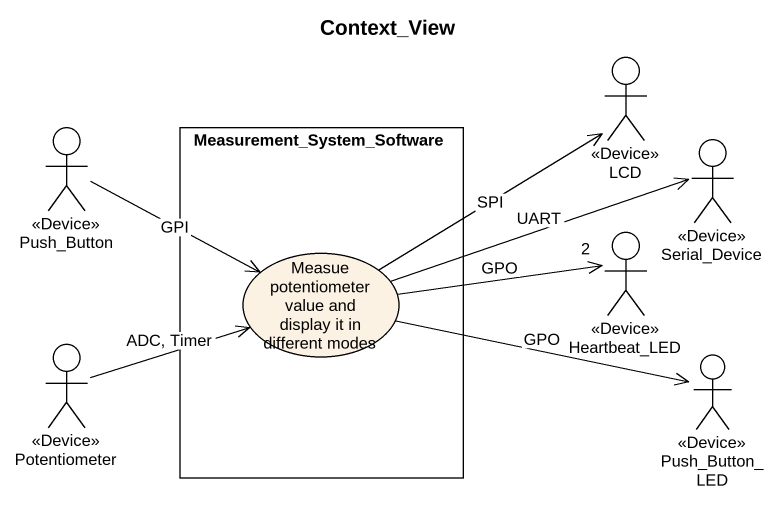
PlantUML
@startuml
title Context_View
actor LCD <<Device>>
actor Push_Button <<Device>>
rectangle Measurement_System_Software {
  usecase "Measue potentiometer value and display it in different modes" as Measue_potentiometer_value
}
actor Serial_Device <<Device>>
actor Heartbeat_LED <<Device>>
actor Potentiometer <<Device>>
actor Push_Button_LED <<Device>>
Push_Button -right-> Measue_potentiometer_value : GPI
Measue_potentiometer_value -right-> LCD : SPI
Measue_potentiometer_value -right-> Serial_Device : UART
Measue_potentiometer_value -right-> "2" Heartbeat_LED : GPO
Measue_potentiometer_value -right-> Push_Button_LED : GPO
Potentiometer -right-> Measue_potentiometer_value : ADC, Timer
@enduml
